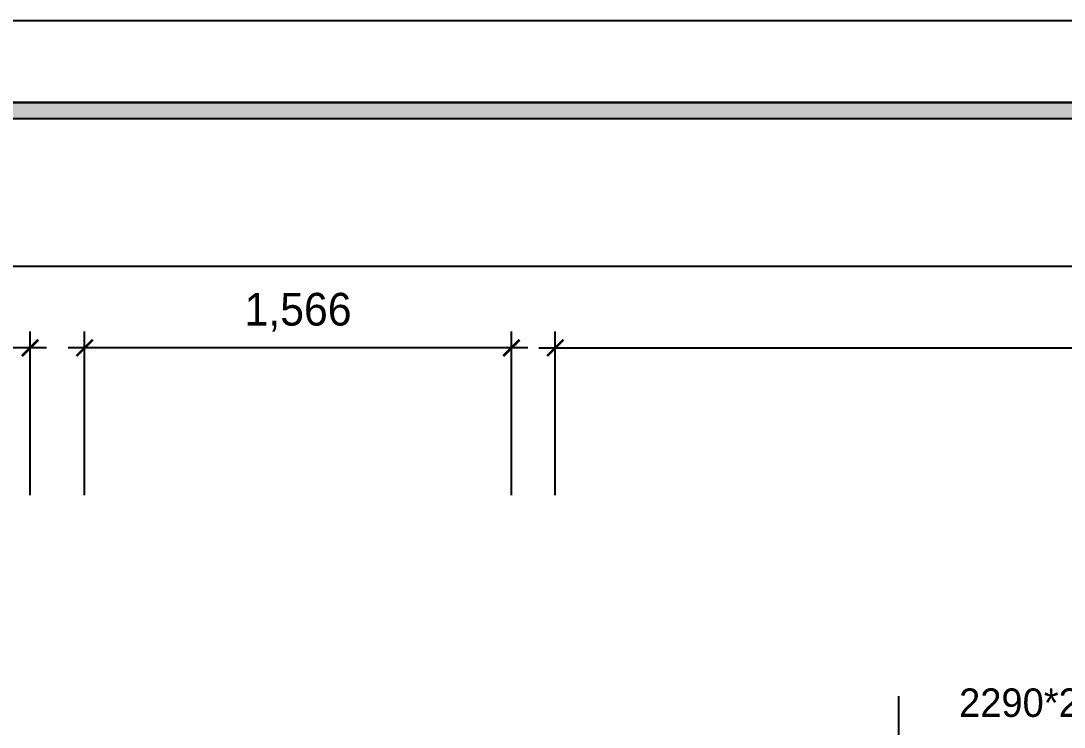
# Model space of a CAD drawing. Header units: inches. Extents: x 3778 to 56227, y -16914 to 35091.
# Drawn here: x 40345 to 44174, y -1086 to 1506 of the extents above; entities that cross this region are included whole.
import ezdxf
from ezdxf.enums import TextEntityAlignment as Align

# ---------------------------------------------------------------- set-up
doc = ezdxf.new("R2010")
doc.units = ezdxf.units.IN
doc.header["$LTSCALE"] = 100
doc.header["$MEASUREMENT"] = 0
doc.header["$PDSIZE"] = 700.071425
for name, color, linetype in [('07-DIM WAL', 5, 'Continuous'), ('F-SYM', 7, 'Continuous'), ('FORM(YOURNAME)-11', 1, 'Continuous'), ('도면층4', 4, 'Continuous')]:
    doc.layers.add(name, color=color, linetype=linetype)
doc.styles.add('HY 울릉도 L', font='')
doc.styles.add('YOURNAME', font='HY울릉도M.TTF')
doc.styles.add('휴먼엑스포', font='Expo M.ttf')
doc.styles.get('HY 울릉도 L').set_extended_font_data('HY울릉도L')
doc.dimstyles.new('60', dxfattribs={"dimscale": 60, "dimtxt": 2, "dimasz": 1, "dimexe": 1, "dimexo": 1, "dimgap": 1, "dimtad": 1, "dimdec": 0, "dimrnd": 0.05, "dimdsep": 46, "dimlunit": 6, "dimtxsty": 'HY 울릉도 L', "dimblk": 'ARCHTICK', "dimcen": 2.5, "dimdle": 1, "dimclrd": 133, "dimclre": 133, "dimclrt": 30, "dimadec": 0, "dimazin": 0, "dimtfac": 1, "dimtdec": 0, "dimtix": 1, "dimtmove": 2, "dimatfit": 3, "dimldrblk": 'ARCHTICK', "dimfxl": 0, "dimlwd": -1, "dimlwe": -1, "dimarcsym": 0})

# ---------------------------------------------------------------- blocks, each defined once
blk = doc.blocks.new('FORM-PLAN')
at = {"layer": 'FORM(YOURNAME)-11'}
h = blk.add_hatch(color=256, dxfattribs=at)
h.dxf.hatch_style = 1
h.paths.add_polyline_path([(-71444, 55115), (10556, 55115), (10556, 54915), (-71444, 54915)])
h.paths.add_polyline_path([(-71444, -2085), (10556, -2085), (10556, -2285), (-71444, -2285)])
at = {"layer": 'Defpoints', "color": 158}
for points in [[(-71444, -2285), (10556, -2285), (10556, 55115), (-71444, 55115)], [(-69444, 53115), (-64, 53115), (-64, 1215), (-69444, 1215)]]:
    blk.add_lwpolyline(points, close=True, dxfattribs=at)
at = {"layer": 'FORM(YOURNAME)-11', "color": 250}
blk.add_lwpolyline([(-72444, -3285), (11556, -3285), (11556, 56115), (-72444, 56115)], close=True, dxfattribs=at)
at = {"layer": 'FORM(YOURNAME)-11'}
blk.add_lwpolyline([(-71444, 55115), (10556, 55115), (10556, 54915), (-71444, 54915)], close=True, dxfattribs=at)
at = {"layer": 'FORM(YOURNAME)-11', "color": 3, "style": 'YOURNAME'}
for tag, height, p in [('1', 450, (9905, 18188)), ('2', 450, (9905, 17544)), ('3', 450, (9905, 16257)), ('4', 450, (9905, 14326)), ('5', 515, (9905, 12009)), ('6', 515, (9905, 9757)), ('7', 515, (9905, 7504)), ('8', 515, (9905, 5252)), ('9', 515, (9905, 2999)), ('10', 515, (5655, 811)), ('11', 515, (9905, 747)), ('12', 515, (5655, -1441)), ('13', 515, (9905, -1441))]:
    blk.add_attdef(tag, text='', height=height, dxfattribs=at).set_placement(p, align=Align.MIDDLE_RIGHT)
blk = doc.blocks.new('*U631')
at = {"layer": 'F-SYM', "xscale": 0.3, "yscale": 0.3, "zscale": 0.3}
blk.add_blockref('FORM-PLAN', (52159.8, -15328.5), dxfattribs=at)
blk = doc.blocks.new('cjvjf')
at = {"layer": '도면층4'}
blk.add_line((154151.5, 76543.5), (154151.5, 76043.5), dxfattribs=at)
at = {"layer": '도면층4', "style": '휴먼엑스포'}
blk.add_text('2290*2100', height=104.46, dxfattribs=at).set_placement((154374.1, 76467.1))
blk = doc.blocks.new('cjscjdeh')
blk.add_blockref('cjvjf', (-2743, 3328.4))
blk = doc.blocks.new('_ArchTick')
at = {"color": 0, "linetype": 'ByBlock', "const_width": 0.15}
blk.add_lwpolyline([(-0.5, -0.5), (0.5, 0.5)], dxfattribs=at)
blk = doc.blocks.new('*D300')
at = {"layer": '07-DIM WAL', "color": 133}
for p, q in [((42306.5, -234), (42306.5, 366)), ((47176.5, -234), (47176.5, 366)), ((42246.5, 306), (47236.5, 306))]:
    blk.add_line(p, q, dxfattribs=at)
at = {"layer": 'Defpoints', "color": 0}
for p in [(47176.5, 306), (42306.5, -294), (47176.5, -294)]:
    blk.add_point(p, dxfattribs=at)
at = {"layer": '07-DIM WAL', "color": 133, "xscale": 60, "yscale": 60, "zscale": 60, "rotation": 180}
blk.add_blockref('_ArchTick', (42306.5, 306), dxfattribs=at)
at = {"layer": '07-DIM WAL', "color": 133, "xscale": 60, "yscale": 60, "zscale": 60}
blk.add_blockref('_ArchTick', (47176.5, 306), dxfattribs=at)
at = {"layer": '07-DIM WAL', "color": 30, "insert": (44741.5, 437.9), "char_height": 120, "attachment_point": 5, "style": 'HY 울릉도 L'}
blk.add_mtext('4,870', dxfattribs=at)
blk = doc.blocks.new('*D301')
at = {"layer": '07-DIM WAL', "color": 133}
for p, q in [((40579.4, -234), (40579.4, 366)), ((42145.5, -234), (42145.5, 366)), ((42205.5, 306), (40519.4, 306))]:
    blk.add_line(p, q, dxfattribs=at)
at = {"layer": 'Defpoints', "color": 0}
for p in [(40579.4, 306), (40579.4, -294), (42145.5, -294)]:
    blk.add_point(p, dxfattribs=at)
at = {"layer": '07-DIM WAL', "color": 133, "xscale": 60, "yscale": 60, "zscale": 60, "rotation": 180}
blk.add_blockref('_ArchTick', (40579.4, 306), dxfattribs=at)
at = {"layer": '07-DIM WAL', "color": 133, "xscale": 60, "yscale": 60, "zscale": 60}
blk.add_blockref('_ArchTick', (42145.5, 306), dxfattribs=at)
at = {"layer": '07-DIM WAL', "color": 30, "insert": (41362.5, 436.6), "char_height": 120, "attachment_point": 5, "style": 'HY 울릉도 L'}
blk.add_mtext('1,566', dxfattribs=at)
blk = doc.blocks.new('*D302')
at = {"layer": '07-DIM WAL', "color": 133}
for p, q in [((38701.5, -234), (38701.5, 366)), ((40379.5, -234), (40379.5, 366)), ((40439.5, 306), (38641.5, 306))]:
    blk.add_line(p, q, dxfattribs=at)
at = {"layer": 'Defpoints', "color": 0}
for p in [(38701.5, 306), (38701.5, -294), (40379.5, -294)]:
    blk.add_point(p, dxfattribs=at)
at = {"layer": '07-DIM WAL', "color": 133, "xscale": 60, "yscale": 60, "zscale": 60, "rotation": 180}
blk.add_blockref('_ArchTick', (38701.5, 306), dxfattribs=at)
at = {"layer": '07-DIM WAL', "color": 133, "xscale": 60, "yscale": 60, "zscale": 60}
blk.add_blockref('_ArchTick', (40379.5, 306), dxfattribs=at)
at = {"layer": '07-DIM WAL', "color": 30, "insert": (39540.5, 437.9), "char_height": 120, "attachment_point": 5, "style": 'HY 울릉도 L'}
blk.add_mtext('1,678', dxfattribs=at)

msp = doc.modelspace()

# ---------------------------------------------------------------- block references
msp.add_blockref('cjscjdeh', (-107843, -80843.8))
at = {"layer": '07-DIM WAL'}
msp.add_blockref('*U631', (0, 0), dxfattribs=at)

# ---------------------------------------------------------------- dimensions: what is measured, and where the dimension line sits
for base, p1, p2, picture, middle in [((38701.5, 306), (40379.5, -294), (38701.5, -294), '*D302', (39540.5, 437.9)), ((40579.4, 306), (42145.5, -294), (40579.4, -294), '*D301', (41362.5, 436.6)), ((47176.5, 306), (42306.5, -294), (47176.5, -294), '*D300', (44741.5, 437.9))]:
    dim = msp.add_linear_dim(base=base, p1=p1, p2=p2, dimstyle='60', dxfattribs=at)
    dim.commit()
    dim.dimension.update_dxf_attribs({"geometry": picture, "text_midpoint": middle})

doc.saveas('drawing.dxf')
